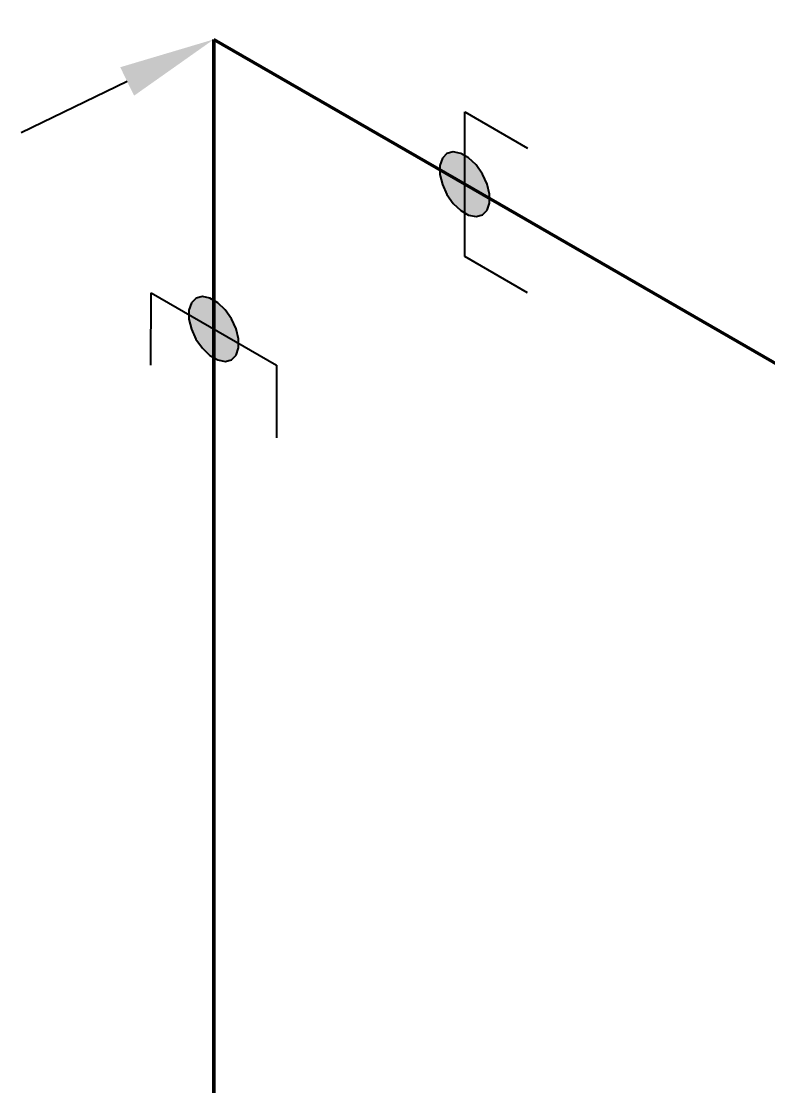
# Model space of a CAD drawing. Header units: millimetres. Extents: x 0 to 594, y 0 to 420.
# Drawn here: x 246.05 to 261.82, y 357.88 to 380.38 of the extents above; entities that cross this region are included whole.
import ezdxf
from ezdxf import colors
from ezdxf.entities.mleader import LeaderData, LeaderLine
from ezdxf.math import Vec2, Vec3

# ---------------------------------------------------------------- set-up
doc = ezdxf.new("R2010")
doc.units = ezdxf.units.MM
doc.header["$LTSCALE"] = 0.25
for name, color, linetype in [('용접', 1, 'Continuous'), ('주석', 7, 'Continuous'), ('치수', 1, 'Continuous')]:
    doc.layers.add(name, color=color, linetype=linetype)
doc.layers.add('파이프 작은 보어', color=30, linetype='Continuous', lineweight=50)
doc.styles.add('AdskIsoMetric', font='arial.ttf', dxfattribs={"width": 0.8, "height": 2.5})
doc.styles.add('AdskIsoMetric-30', font='arial.ttf', dxfattribs={"width": 0.8, "height": 2.5})
doc.styles.add('AdskIsoMetric30', font='arial.ttf', dxfattribs={"width": 0.8, "oblique": 30, "height": 2.5})
doc.styles.get("Standard").update_dxf_attribs({"font": 'arial.ttf'})
doc.dimstyles.new('AdskIsoMetric', dxfattribs={"dimtxt": 2.5, "dimasz": 2.5, "dimexe": 1, "dimexo": 2, "dimgap": 0.8, "dimtad": 1, "dimdec": 0, "dimrnd": 1, "dimzin": 0, "dimdsep": 46, "dimtxsty": 'AdskIsoMetric', "dimcen": 0, "dimclrt": 7, "dimadec": 0, "dimazin": 0, "dimtfac": 1, "dimtdec": 0, "dimtmove": 1, "dimatfit": 3, "dimfxl": 0, "dimfrac": 2, "dimtolj": 1, "dimtzin": 0, "dimarcsym": 0})

# ---------------------------------------------------------------- blocks, each defined once
blk = doc.blocks.new('*D24')
at = {"layer": 'Defpoints', "color": 0}
for p in [(250.114, 380), (333.972, 346.585), (333.972, 331.585)]:
    blk.add_point(p, dxfattribs=at)
at = {"layer": '치수', "color": 0, "lineweight": -2}
for p, q in [((250.114, 382.31), (250.114, 396.155)), ((252.279, 393.75), (331.806, 347.835)), ((333.972, 333.894), (333.972, 347.74))]:
    blk.add_line(p, q, dxfattribs=at)
at = {"layer": '치수', "color": 0}
for points in [[(252.487, 394.111), (252.07, 393.389), (250.114, 395)], [(332.015, 348.196), (331.598, 347.474), (333.972, 346.585)]]:
    blk.add_solid(points, dxfattribs=at)
at = {"layer": '치수', "color": 7, "insert": (292.043, 373.409), "char_height": 2.5, "attachment_point": 5, "rotation": 330, "style": 'AdskIsoMetric-30'}
blk.add_mtext('\\A1;2134', dxfattribs=at)
blk = doc.blocks.new('*D25')
at = {"layer": 'Defpoints', "color": 0}
for p in [(237.123, 387.5), (250.114, 380), (250.114, 222.375)]:
    blk.add_point(p, dxfattribs=at)
at = {"layer": '치수', "color": 0, "lineweight": -2}
for p, q in [((248.114, 381.155), (236.123, 388.077)), ((237.123, 232.375), (237.123, 385)), ((248.114, 223.53), (236.123, 230.453))]:
    blk.add_line(p, q, dxfattribs=at)
at = {"layer": '치수', "color": 0}
for points in [[(236.707, 385), (237.54, 385), (237.123, 387.5)], [(236.707, 232.375), (237.54, 232.375), (237.123, 229.875)]]:
    blk.add_solid(points, dxfattribs=at)
at = {"layer": '치수', "color": 7, "insert": (234.857, 309.996), "char_height": 2.5, "attachment_point": 5, "rotation": 90, "style": 'AdskIsoMetric30'}
blk.add_mtext('\\A1;4479', dxfattribs=at)
blk = doc.blocks.new('엘보우-1-Iso2DSkew0')
at = {"color": 0, "linetype": 'ByBlock', "lineweight": -2, "extrusion": (0.707107, 0.408248, -0.57735)}
for p, q in [((0, 0), (5.303, -3.062)), ((0, 0), (0, 0)), ((0, -6.124), (0, 0))]:
    blk.add_line(p, q, dxfattribs=at)
blk = doc.blocks.new('SocketWeld-2-IsoRight')
blk.add_hatch(color=256).paths.add_polyline_path([(0.0055, -0.0435), (0.0057, -0.0436), (0.006, -0.0436), (0.0062, -0.0436), (0.0064, -0.0437), (0.0066, -0.0437), (0.0068, -0.0438), (0.007, -0.0438), (0.0072, -0.0439), (0.0075, -0.0439), (0.0077, -0.0439), (0.0079, -0.044), (0.0081, -0.044), (0.0083, -0.0441), (0.0085, -0.0441), (0.0088, -0.0442), (0.009, -0.0442), (0.0092, -0.0443), (0.0094, -0.0443), (0.0096, -0.0443), (0.0098, -0.0444), (0.01, -0.0444), (0.0103, -0.0445), (0.0105, -0.0445), (0.0107, -0.0446), (0.0109, -0.0446), (0.0111, -0.0446), (0.0113, -0.0447), (0.0115, -0.0447), (0.0118, -0.0448), (0.012, -0.0448), (0.0122, -0.0449), (0.0124, -0.0449), (0.0126, -0.0449), (0.0128, -0.045), (0.013, -0.045), (0.0133, -0.0451), (0.0135, -0.0451), (0.0137, -0.0452), (0.0139, -0.0452), (0.0141, -0.0453), (0.0143, -0.0453), (0.0145, -0.0453), (0.0148, -0.0454), (0.015, -0.0454), (0.0152, -0.0455), (0.0154, -0.0455), (0.0156, -0.0456), (0.0158, -0.0456), (0.0161, -0.0456), (0.0161, -0.0456), (0.0162, -0.0456), (0.0164, -0.0455), (0.0166, -0.0455), (0.0168, -0.0455), (0.017, -0.0454), (0.0171, -0.0454), (0.0173, -0.0453), (0.0175, -0.0453), (0.0177, -0.0452), (0.0179, -0.0452), (0.0181, -0.0451), (0.0182, -0.0451), (0.0184, -0.045), (0.0186, -0.045), (0.0188, -0.0449), (0.019, -0.0449), (0.0192, -0.0448), (0.0193, -0.0448), (0.0195, -0.0447), (0.0197, -0.0447), (0.0199, -0.0446), (0.0201, -0.0446), (0.0203, -0.0445), (0.0204, -0.0445), (0.0206, -0.0444), (0.0208, -0.0444), (0.021, -0.0444), (0.0212, -0.0443), (0.0213, -0.0443), (0.0215, -0.0442), (0.0217, -0.0442), (0.0219, -0.0441), (0.0221, -0.0441), (0.0223, -0.044), (0.0224, -0.044), (0.0226, -0.0439), (0.0228, -0.0439), (0.023, -0.0438), (0.0232, -0.0438), (0.0234, -0.0437), (0.0235, -0.0437), (0.0237, -0.0436), (0.0239, -0.0436), (0.0241, -0.0435), (0.0243, -0.0435), (0.0245, -0.0434), (0.0246, -0.0434), (0.0248, -0.0433), (0.025, -0.0433), (0.025, -0.0433), (0.0251, -0.0432), (0.0253, -0.043), (0.0254, -0.0429), (0.0255, -0.0428), (0.0257, -0.0426), (0.0258, -0.0425), (0.0259, -0.0424), (0.0261, -0.0422), (0.0262, -0.0421), (0.0263, -0.042), (0.0265, -0.0418), (0.0266, -0.0417), (0.0267, -0.0416), (0.0269, -0.0414), (0.027, -0.0413), (0.0271, -0.0412), (0.0273, -0.041), (0.0274, -0.0409), (0.0275, -0.0408), (0.0277, -0.0406), (0.0278, -0.0405), (0.0279, -0.0403), (0.0281, -0.0402), (0.0282, -0.0401), (0.0283, -0.0399), (0.0284, -0.0398), (0.0286, -0.0397), (0.0287, -0.0395), (0.0288, -0.0394), (0.029, -0.0393), (0.0291, -0.0391), (0.0292, -0.039), (0.0294, -0.0389), (0.0295, -0.0387), (0.0296, -0.0386), (0.0298, -0.0385), (0.0299, -0.0383), (0.03, -0.0382), (0.0302, -0.0381), (0.0303, -0.0379), (0.0304, -0.0378), (0.0306, -0.0377), (0.0307, -0.0375), (0.0308, -0.0374), (0.031, -0.0373), (0.0311, -0.0371), (0.0312, -0.037), (0.0314, -0.0369), (0.0315, -0.0367), (0.0315, -0.0367), (0.0316, -0.0365), (0.0316, -0.0363), (0.0317, -0.0361), (0.0318, -0.0359), (0.0319, -0.0357), (0.0319, -0.0355), (0.032, -0.0353), (0.0321, -0.0351), (0.0321, -0.0349), (0.0322, -0.0346), (0.0323, -0.0344), (0.0323, -0.0342), (0.0324, -0.034), (0.0325, -0.0338), (0.0325, -0.0336), (0.0326, -0.0334), (0.0327, -0.0332), (0.0328, -0.033), (0.0328, -0.0328), (0.0329, -0.0326), (0.033, -0.0324), (0.033, -0.0322), (0.0331, -0.0319), (0.0332, -0.0317), (0.0332, -0.0315), (0.0333, -0.0313), (0.0334, -0.0311), (0.0335, -0.0309), (0.0335, -0.0307), (0.0336, -0.0305), (0.0337, -0.0303), (0.0337, -0.0301), (0.0338, -0.0299), (0.0339, -0.0297), (0.0339, -0.0295), (0.034, -0.0292), (0.0341, -0.029), (0.0342, -0.0288), (0.0342, -0.0286), (0.0343, -0.0284), (0.0344, -0.0282), (0.0344, -0.028), (0.0345, -0.0278), (0.0346, -0.0276), (0.0346, -0.0274), (0.0347, -0.0272), (0.0348, -0.027), (0.0349, -0.0268), (0.0349, -0.0265), (0.0349, -0.0265), (0.0349, -0.0263), (0.0349, -0.026), (0.0349, -0.0258), (0.0349, -0.0255), (0.0349, -0.0252), (0.0349, -0.025), (0.0349, -0.0247), (0.0349, -0.0245), (0.0349, -0.0242), (0.0349, -0.0239), (0.0349, -0.0237), (0.0349, -0.0234), (0.0349, -0.0232), (0.0349, -0.0229), (0.0349, -0.0226), (0.0349, -0.0224), (0.0349, -0.0221), (0.0349, -0.0219), (0.0349, -0.0216), (0.0349, -0.0213), (0.0349, -0.0211), (0.0349, -0.0208), (0.0349, -0.0206), (0.0349, -0.0203), (0.0349, -0.02), (0.0349, -0.0198), (0.0349, -0.0195), (0.0349, -0.0192), (0.0349, -0.019), (0.0349, -0.0187), (0.0349, -0.0185), (0.0349, -0.0182), (0.0349, -0.0179), (0.0349, -0.0177), (0.0349, -0.0174), (0.0349, -0.0172), (0.0349, -0.0169), (0.0349, -0.0166), (0.0349, -0.0164), (0.0349, -0.0161), (0.0349, -0.0159), (0.0349, -0.0156), (0.0349, -0.0153), (0.0349, -0.0151), (0.0349, -0.0148), (0.0349, -0.0146), (0.0349, -0.0143), (0.0349, -0.014), (0.0349, -0.0138), (0.0349, -0.0138), (0.0349, -0.0135), (0.0348, -0.0132), (0.0347, -0.0129), (0.0346, -0.0126), (0.0346, -0.0123), (0.0345, -0.012), (0.0344, -0.0118), (0.0344, -0.0115), (0.0343, -0.0112), (0.0342, -0.0109), (0.0342, -0.0106), (0.0341, -0.0103), (0.034, -0.01), (0.0339, -0.0097), (0.0339, -0.0095), (0.0338, -0.0092), (0.0337, -0.0089), (0.0337, -0.0086), (0.0336, -0.0083), (0.0335, -0.008), (0.0335, -0.0077), (0.0334, -0.0074), (0.0333, -0.0071), (0.0332, -0.0069), (0.0332, -0.0066), (0.0331, -0.0063), (0.033, -0.006), (0.033, -0.0057), (0.0329, -0.0054), (0.0328, -0.0051), (0.0328, -0.0048), (0.0327, -0.0046), (0.0326, -0.0043), (0.0325, -0.004), (0.0325, -0.0037), (0.0324, -0.0034), (0.0323, -0.0031), (0.0323, -0.0028), (0.0322, -0.0025), (0.0321, -0.0022), (0.0321, -0.002), (0.032, -0.0017), (0.0319, -0.0014), (0.0319, -0.0011), (0.0318, -0.0008), (0.0317, -0.0005), (0.0316, -0.0002), (0.0316, 0.0001), (0.0315, 0.0003), (0.0315, 0.0003), (0.0314, 0.0006), (0.0312, 0.0009), (0.0311, 0.0012), (0.031, 0.0015), (0.0308, 0.0018), (0.0307, 0.0021), (0.0306, 0.0024), (0.0304, 0.0026), (0.0303, 0.0029), (0.0302, 0.0032), (0.03, 0.0035), (0.0299, 0.0038), (0.0298, 0.0041), (0.0296, 0.0044), (0.0295, 0.0047), (0.0294, 0.0049), (0.0292, 0.0052), (0.0291, 0.0055), (0.029, 0.0058), (0.0288, 0.0061), (0.0287, 0.0064), (0.0286, 0.0067), (0.0284, 0.007), (0.0283, 0.0072), (0.0282, 0.0075), (0.0281, 0.0078), (0.0279, 0.0081), (0.0278, 0.0084), (0.0277, 0.0087), (0.0275, 0.009), (0.0274, 0.0093), (0.0273, 0.0095), (0.0271, 0.0098), (0.027, 0.0101), (0.0269, 0.0104), (0.0267, 0.0107), (0.0266, 0.011), (0.0265, 0.0113), (0.0263, 0.0116), (0.0262, 0.0118), (0.0261, 0.0121), (0.0259, 0.0124), (0.0258, 0.0127), (0.0257, 0.013), (0.0255, 0.0133), (0.0254, 0.0136), (0.0253, 0.0139), (0.0251, 0.0141), (0.025, 0.0144), (0.025, 0.0144), (0.0248, 0.0147), (0.0246, 0.015), (0.0245, 0.0152), (0.0243, 0.0155), (0.0241, 0.0157), (0.0239, 0.016), (0.0237, 0.0162), (0.0235, 0.0165), (0.0234, 0.0168), (0.0232, 0.017), (0.023, 0.0173), (0.0228, 0.0175), (0.0226, 0.0178), (0.0224, 0.0181), (0.0223, 0.0183), (0.0221, 0.0186), (0.0219, 0.0188), (0.0217, 0.0191), (0.0215, 0.0193), (0.0213, 0.0196), (0.0212, 0.0199), (0.021, 0.0201), (0.0208, 0.0204), (0.0206, 0.0206), (0.0204, 0.0209), (0.0203, 0.0212), (0.0201, 0.0214), (0.0199, 0.0217), (0.0197, 0.0219), (0.0195, 0.0222), (0.0193, 0.0225), (0.0192, 0.0227), (0.019, 0.023), (0.0188, 0.0232), (0.0186, 0.0235), (0.0184, 0.0237), (0.0182, 0.024), (0.0181, 0.0243), (0.0179, 0.0245), (0.0177, 0.0248), (0.0175, 0.025), (0.0173, 0.0253), (0.0171, 0.0256), (0.017, 0.0258), (0.0168, 0.0261), (0.0166, 0.0263), (0.0164, 0.0266), (0.0162, 0.0268), (0.0161, 0.0271), (0.0161, 0.0271), (0.0158, 0.0273), (0.0156, 0.0275), (0.0154, 0.0277), (0.0152, 0.0279), (0.015, 0.0281), (0.0148, 0.0283), (0.0145, 0.0285), (0.0143, 0.0287), (0.0141, 0.0289), (0.0139, 0.0292), (0.0137, 0.0294), (0.0135, 0.0296), (0.0133, 0.0298), (0.013, 0.03), (0.0128, 0.0302), (0.0126, 0.0304), (0.0124, 0.0306), (0.0122, 0.0308), (0.012, 0.031), (0.0118, 0.0312), (0.0115, 0.0314), (0.0113, 0.0316), (0.0111, 0.0318), (0.0109, 0.032), (0.0107, 0.0322), (0.0105, 0.0324), (0.0103, 0.0326), (0.01, 0.0328), (0.0098, 0.033), (0.0096, 0.0332), (0.0094, 0.0334), (0.0092, 0.0337), (0.009, 0.0339), (0.0088, 0.0341), (0.0085, 0.0343), (0.0083, 0.0345), (0.0081, 0.0347), (0.0079, 0.0349), (0.0077, 0.0351), (0.0075, 0.0353), (0.0072, 0.0355), (0.007, 0.0357), (0.0068, 0.0359), (0.0066, 0.0361), (0.0064, 0.0363), (0.0062, 0.0365), (0.006, 0.0367), (0.0057, 0.0369), (0.0055, 0.0371), (0.0055, 0.0371), (0.0053, 0.0373), (0.0051, 0.0374), (0.0049, 0.0375), (0.0046, 0.0377), (0.0044, 0.0378), (0.0042, 0.0379), (0.004, 0.038), (0.0037, 0.0382), (0.0035, 0.0383), (0.0033, 0.0384), (0.003, 0.0386), (0.0028, 0.0387), (0.0026, 0.0388), (0.0024, 0.039), (0.0021, 0.0391), (0.0019, 0.0392), (0.0017, 0.0393), (0.0015, 0.0395), (0.0012, 0.0396), (0.001, 0.0397), (0.0008, 0.0399), (0.0006, 0.04), (0.0003, 0.0401), (0.0001, 0.0403), (-0.0001, 0.0404), (-0.0003, 0.0405), (-0.0006, 0.0406), (-0.0008, 0.0408), (-0.001, 0.0409), (-0.0012, 0.041), (-0.0015, 0.0412), (-0.0017, 0.0413), (-0.0019, 0.0414), (-0.0021, 0.0416), (-0.0024, 0.0417), (-0.0026, 0.0418), (-0.0028, 0.042), (-0.003, 0.0421), (-0.0033, 0.0422), (-0.0035, 0.0423), (-0.0037, 0.0425), (-0.004, 0.0426), (-0.0042, 0.0427), (-0.0044, 0.0429), (-0.0046, 0.043), (-0.0049, 0.0431), (-0.0051, 0.0433), (-0.0053, 0.0434), (-0.0055, 0.0435), (-0.0055, 0.0435), (-0.0057, 0.0436), (-0.006, 0.0436), (-0.0062, 0.0436), (-0.0064, 0.0437), (-0.0066, 0.0437), (-0.0068, 0.0438), (-0.007, 0.0438), (-0.0072, 0.0439), (-0.0075, 0.0439), (-0.0077, 0.0439), (-0.0079, 0.044), (-0.0081, 0.044), (-0.0083, 0.0441), (-0.0085, 0.0441), (-0.0088, 0.0442), (-0.009, 0.0442), (-0.0092, 0.0443), (-0.0094, 0.0443), (-0.0096, 0.0443), (-0.0098, 0.0444), (-0.01, 0.0444), (-0.0103, 0.0445), (-0.0105, 0.0445), (-0.0107, 0.0446), (-0.0109, 0.0446), (-0.0111, 0.0446), (-0.0113, 0.0447), (-0.0115, 0.0447), (-0.0118, 0.0448), (-0.012, 0.0448), (-0.0122, 0.0449), (-0.0124, 0.0449), (-0.0126, 0.0449), (-0.0128, 0.045), (-0.013, 0.045), (-0.0133, 0.0451), (-0.0135, 0.0451), (-0.0137, 0.0452), (-0.0139, 0.0452), (-0.0141, 0.0453), (-0.0143, 0.0453), (-0.0145, 0.0453), (-0.0148, 0.0454), (-0.015, 0.0454), (-0.0152, 0.0455), (-0.0154, 0.0455), (-0.0156, 0.0456), (-0.0158, 0.0456), (-0.0161, 0.0456), (-0.0161, 0.0456), (-0.0162, 0.0456), (-0.0164, 0.0455), (-0.0166, 0.0455), (-0.0168, 0.0455), (-0.017, 0.0454), (-0.0171, 0.0454), (-0.0173, 0.0453), (-0.0175, 0.0453), (-0.0177, 0.0452), (-0.0179, 0.0452), (-0.0181, 0.0451), (-0.0182, 0.0451), (-0.0184, 0.045), (-0.0186, 0.045), (-0.0188, 0.0449), (-0.019, 0.0449), (-0.0192, 0.0448), (-0.0193, 0.0448), (-0.0195, 0.0447), (-0.0197, 0.0447), (-0.0199, 0.0446), (-0.0201, 0.0446), (-0.0203, 0.0445), (-0.0204, 0.0445), (-0.0206, 0.0444), (-0.0208, 0.0444), (-0.021, 0.0444), (-0.0212, 0.0443), (-0.0213, 0.0443), (-0.0215, 0.0442), (-0.0217, 0.0442), (-0.0219, 0.0441), (-0.0221, 0.0441), (-0.0223, 0.044), (-0.0224, 0.044), (-0.0226, 0.0439), (-0.0228, 0.0439), (-0.023, 0.0438), (-0.0232, 0.0438), (-0.0234, 0.0437), (-0.0235, 0.0437), (-0.0237, 0.0436), (-0.0239, 0.0436), (-0.0241, 0.0435), (-0.0243, 0.0435), (-0.0245, 0.0434), (-0.0246, 0.0434), (-0.0248, 0.0433), (-0.025, 0.0433), (-0.025, 0.0433), (-0.0251, 0.0432), (-0.0253, 0.043), (-0.0254, 0.0429), (-0.0255, 0.0428), (-0.0257, 0.0426), (-0.0258, 0.0425), (-0.0259, 0.0424), (-0.0261, 0.0422), (-0.0262, 0.0421), (-0.0263, 0.042), (-0.0265, 0.0418), (-0.0266, 0.0417), (-0.0267, 0.0416), (-0.0269, 0.0414), (-0.027, 0.0413), (-0.0271, 0.0412), (-0.0273, 0.041), (-0.0274, 0.0409), (-0.0275, 0.0408), (-0.0277, 0.0406), (-0.0278, 0.0405), (-0.0279, 0.0403), (-0.0281, 0.0402), (-0.0282, 0.0401), (-0.0283, 0.0399), (-0.0284, 0.0398), (-0.0286, 0.0397), (-0.0287, 0.0395), (-0.0288, 0.0394), (-0.029, 0.0393), (-0.0291, 0.0391), (-0.0292, 0.039), (-0.0294, 0.0389), (-0.0295, 0.0387), (-0.0296, 0.0386), (-0.0298, 0.0385), (-0.0299, 0.0383), (-0.03, 0.0382), (-0.0302, 0.0381), (-0.0303, 0.0379), (-0.0304, 0.0378), (-0.0306, 0.0377), (-0.0307, 0.0375), (-0.0308, 0.0374), (-0.031, 0.0373), (-0.0311, 0.0371), (-0.0312, 0.037), (-0.0314, 0.0369), (-0.0315, 0.0367), (-0.0315, 0.0367), (-0.0316, 0.0365), (-0.0316, 0.0363), (-0.0317, 0.0361), (-0.0318, 0.0359), (-0.0319, 0.0357), (-0.0319, 0.0355), (-0.032, 0.0353), (-0.0321, 0.0351), (-0.0321, 0.0349), (-0.0322, 0.0346), (-0.0323, 0.0344), (-0.0323, 0.0342), (-0.0324, 0.034), (-0.0325, 0.0338), (-0.0325, 0.0336), (-0.0326, 0.0334), (-0.0327, 0.0332), (-0.0328, 0.033), (-0.0328, 0.0328), (-0.0329, 0.0326), (-0.033, 0.0324), (-0.033, 0.0322), (-0.0331, 0.0319), (-0.0332, 0.0317), (-0.0332, 0.0315), (-0.0333, 0.0313), (-0.0334, 0.0311), (-0.0335, 0.0309), (-0.0335, 0.0307), (-0.0336, 0.0305), (-0.0337, 0.0303), (-0.0337, 0.0301), (-0.0338, 0.0299), (-0.0339, 0.0297), (-0.0339, 0.0295), (-0.034, 0.0292), (-0.0341, 0.029), (-0.0342, 0.0288), (-0.0342, 0.0286), (-0.0343, 0.0284), (-0.0344, 0.0282), (-0.0344, 0.028), (-0.0345, 0.0278), (-0.0346, 0.0276), (-0.0346, 0.0274), (-0.0347, 0.0272), (-0.0348, 0.027), (-0.0349, 0.0268), (-0.0349, 0.0265), (-0.0349, 0.0265), (-0.0349, 0.0263), (-0.0349, 0.026), (-0.0349, 0.0258), (-0.0349, 0.0255), (-0.0349, 0.0252), (-0.0349, 0.025), (-0.0349, 0.0247), (-0.0349, 0.0245), (-0.0349, 0.0242), (-0.0349, 0.0239), (-0.0349, 0.0237), (-0.0349, 0.0234), (-0.0349, 0.0232), (-0.0349, 0.0229), (-0.0349, 0.0226), (-0.0349, 0.0224), (-0.0349, 0.0221), (-0.0349, 0.0219), (-0.0349, 0.0216), (-0.0349, 0.0213), (-0.0349, 0.0211), (-0.0349, 0.0208), (-0.0349, 0.0206), (-0.0349, 0.0203), (-0.0349, 0.02), (-0.0349, 0.0198), (-0.0349, 0.0195), (-0.0349, 0.0192), (-0.0349, 0.019), (-0.0349, 0.0187), (-0.0349, 0.0185), (-0.0349, 0.0182), (-0.0349, 0.0179), (-0.0349, 0.0177), (-0.0349, 0.0174), (-0.0349, 0.0172), (-0.0349, 0.0169), (-0.0349, 0.0166), (-0.0349, 0.0164), (-0.0349, 0.0161), (-0.0349, 0.0159), (-0.0349, 0.0156), (-0.0349, 0.0153), (-0.0349, 0.0151), (-0.0349, 0.0148), (-0.0349, 0.0146), (-0.0349, 0.0143), (-0.0349, 0.014), (-0.0349, 0.0138), (-0.0349, 0.0138), (-0.0349, 0.0135), (-0.0348, 0.0132), (-0.0347, 0.0129), (-0.0346, 0.0126), (-0.0346, 0.0123), (-0.0345, 0.012), (-0.0344, 0.0118), (-0.0344, 0.0115), (-0.0343, 0.0112), (-0.0342, 0.0109), (-0.0342, 0.0106), (-0.0341, 0.0103), (-0.034, 0.01), (-0.0339, 0.0097), (-0.0339, 0.0095), (-0.0338, 0.0092), (-0.0337, 0.0089), (-0.0337, 0.0086), (-0.0336, 0.0083), (-0.0335, 0.008), (-0.0335, 0.0077), (-0.0334, 0.0074), (-0.0333, 0.0071), (-0.0332, 0.0069), (-0.0332, 0.0066), (-0.0331, 0.0063), (-0.033, 0.006), (-0.033, 0.0057), (-0.0329, 0.0054), (-0.0328, 0.0051), (-0.0328, 0.0048), (-0.0327, 0.0046), (-0.0326, 0.0043), (-0.0325, 0.004), (-0.0325, 0.0037), (-0.0324, 0.0034), (-0.0323, 0.0031), (-0.0323, 0.0028), (-0.0322, 0.0025), (-0.0321, 0.0022), (-0.0321, 0.002), (-0.032, 0.0017), (-0.0319, 0.0014), (-0.0319, 0.0011), (-0.0318, 0.0008), (-0.0317, 0.0005), (-0.0316, 0.0002), (-0.0316, -0.0001), (-0.0315, -0.0003), (-0.0315, -0.0003), (-0.0314, -0.0006), (-0.0312, -0.0009), (-0.0311, -0.0012), (-0.031, -0.0015), (-0.0308, -0.0018), (-0.0307, -0.0021), (-0.0306, -0.0024), (-0.0304, -0.0026), (-0.0303, -0.0029), (-0.0302, -0.0032), (-0.03, -0.0035), (-0.0299, -0.0038), (-0.0298, -0.0041), (-0.0296, -0.0044), (-0.0295, -0.0047), (-0.0294, -0.0049), (-0.0292, -0.0052), (-0.0291, -0.0055), (-0.029, -0.0058), (-0.0288, -0.0061), (-0.0287, -0.0064), (-0.0286, -0.0067), (-0.0284, -0.007), (-0.0283, -0.0072), (-0.0282, -0.0075), (-0.0281, -0.0078), (-0.0279, -0.0081), (-0.0278, -0.0084), (-0.0277, -0.0087), (-0.0275, -0.009), (-0.0274, -0.0093), (-0.0273, -0.0095), (-0.0271, -0.0098), (-0.027, -0.0101), (-0.0269, -0.0104), (-0.0267, -0.0107), (-0.0266, -0.011), (-0.0265, -0.0113), (-0.0263, -0.0116), (-0.0262, -0.0118), (-0.0261, -0.0121), (-0.0259, -0.0124), (-0.0258, -0.0127), (-0.0257, -0.013), (-0.0255, -0.0133), (-0.0254, -0.0136), (-0.0253, -0.0139), (-0.0251, -0.0141), (-0.025, -0.0144), (-0.025, -0.0144), (-0.0248, -0.0147), (-0.0246, -0.015), (-0.0245, -0.0152), (-0.0243, -0.0155), (-0.0241, -0.0157), (-0.0239, -0.016), (-0.0237, -0.0162), (-0.0235, -0.0165), (-0.0234, -0.0168), (-0.0232, -0.017), (-0.023, -0.0173), (-0.0228, -0.0175), (-0.0226, -0.0178), (-0.0224, -0.0181), (-0.0223, -0.0183), (-0.0221, -0.0186), (-0.0219, -0.0188), (-0.0217, -0.0191), (-0.0215, -0.0193), (-0.0213, -0.0196), (-0.0212, -0.0199), (-0.021, -0.0201), (-0.0208, -0.0204), (-0.0206, -0.0206), (-0.0204, -0.0209), (-0.0203, -0.0212), (-0.0201, -0.0214), (-0.0199, -0.0217), (-0.0197, -0.0219), (-0.0195, -0.0222), (-0.0193, -0.0225), (-0.0192, -0.0227), (-0.019, -0.023), (-0.0188, -0.0232), (-0.0186, -0.0235), (-0.0184, -0.0237), (-0.0182, -0.024), (-0.0181, -0.0243), (-0.0179, -0.0245), (-0.0177, -0.0248), (-0.0175, -0.025), (-0.0173, -0.0253), (-0.0171, -0.0256), (-0.017, -0.0258), (-0.0168, -0.0261), (-0.0166, -0.0263), (-0.0164, -0.0266), (-0.0162, -0.0268), (-0.0161, -0.0271), (-0.0161, -0.0271), (-0.0158, -0.0273), (-0.0156, -0.0275), (-0.0154, -0.0277), (-0.0152, -0.0279), (-0.015, -0.0281), (-0.0148, -0.0283), (-0.0145, -0.0285), (-0.0143, -0.0287), (-0.0141, -0.0289), (-0.0139, -0.0292), (-0.0137, -0.0294), (-0.0135, -0.0296), (-0.0133, -0.0298), (-0.013, -0.03), (-0.0128, -0.0302), (-0.0126, -0.0304), (-0.0124, -0.0306), (-0.0122, -0.0308), (-0.012, -0.031), (-0.0118, -0.0312), (-0.0115, -0.0314), (-0.0113, -0.0316), (-0.0111, -0.0318), (-0.0109, -0.032), (-0.0107, -0.0322), (-0.0105, -0.0324), (-0.0103, -0.0326), (-0.01, -0.0328), (-0.0098, -0.033), (-0.0096, -0.0332), (-0.0094, -0.0334), (-0.0092, -0.0337), (-0.009, -0.0339), (-0.0088, -0.0341), (-0.0085, -0.0343), (-0.0083, -0.0345), (-0.0081, -0.0347), (-0.0079, -0.0349), (-0.0077, -0.0351), (-0.0075, -0.0353), (-0.0072, -0.0355), (-0.007, -0.0357), (-0.0068, -0.0359), (-0.0066, -0.0361), (-0.0064, -0.0363), (-0.0062, -0.0365), (-0.006, -0.0367), (-0.0057, -0.0369), (-0.0055, -0.0371), (-0.0055, -0.0371), (-0.0053, -0.0373), (-0.0051, -0.0374), (-0.0049, -0.0375), (-0.0046, -0.0377), (-0.0044, -0.0378), (-0.0042, -0.0379), (-0.004, -0.038), (-0.0037, -0.0382), (-0.0035, -0.0383), (-0.0033, -0.0384), (-0.003, -0.0386), (-0.0028, -0.0387), (-0.0026, -0.0388), (-0.0024, -0.039), (-0.0021, -0.0391), (-0.0019, -0.0392), (-0.0017, -0.0393), (-0.0015, -0.0395), (-0.0012, -0.0396), (-0.001, -0.0397), (-0.0008, -0.0399), (-0.0006, -0.04), (-0.0003, -0.0401), (-0.0001, -0.0403), (0.0001, -0.0404), (0.0003, -0.0405), (0.0006, -0.0406), (0.0008, -0.0408), (0.001, -0.0409), (0.0012, -0.041), (0.0015, -0.0412), (0.0017, -0.0413), (0.0019, -0.0414), (0.0021, -0.0416), (0.0024, -0.0417), (0.0026, -0.0418), (0.0028, -0.042), (0.003, -0.0421), (0.0033, -0.0422), (0.0035, -0.0423), (0.0037, -0.0425), (0.004, -0.0426), (0.0042, -0.0427), (0.0044, -0.0429), (0.0046, -0.043), (0.0049, -0.0431), (0.0051, -0.0433), (0.0053, -0.0434)], flags=0)
at = {"color": 0, "linetype": 'ByBlock', "lineweight": -2, "extrusion": (-0.707107, -0.408248, 0.57735)}
for p, q in [((-0.0884, 0.1531), (0, 0.1021)), ((0, 0.1021), (0, -0.1021)), ((-0.0161, 0.0456), (-0.025, 0.0433)), ((-0.0055, 0.0435), (-0.0161, 0.0456)), ((-0.0315, 0.0367), (-0.0349, 0.0265)), ((-0.025, 0.0433), (-0.0315, 0.0367)), ((0.0055, 0.0371), (-0.0055, 0.0435)), ((0.0161, 0.0271), (0.0055, 0.0371)), ((-0.0349, 0.0265), (-0.0349, 0.0138)), ((0.025, 0.0144), (0.0161, 0.0271)), ((-0.0349, 0.0138), (-0.0315, -0.0003)), ((0.0315, 0.0003), (0.025, 0.0144)), ((0.0349, -0.0138), (0.0315, 0.0003)), ((-0.0315, -0.0003), (-0.025, -0.0144)), ((-0.025, -0.0144), (-0.0161, -0.0271)), ((0.0349, -0.0265), (0.0349, -0.0138)), ((-0.0161, -0.0271), (-0.0055, -0.0371)), ((0.0315, -0.0367), (0.0349, -0.0265)), ((-0.0055, -0.0371), (0.0055, -0.0435)), ((0.0055, -0.0435), (0.0161, -0.0456)), ((0.0161, -0.0456), (0.025, -0.0433)), ((0.025, -0.0433), (0.0315, -0.0367)), ((0, -0.1021), (-0.0884, -0.051))]:
    blk.add_line(p, q, dxfattribs=at)
blk = doc.blocks.new('SocketWeld-1-IsoLeft')
blk.add_hatch(color=256).paths.add_polyline_path([(-0.0294, -0.0234), (-0.0291, -0.0234), (-0.0288, -0.0235), (-0.0285, -0.0236), (-0.0283, -0.0237), (-0.028, -0.0238), (-0.0277, -0.0239), (-0.0274, -0.0239), (-0.0271, -0.024), (-0.0268, -0.0241), (-0.0265, -0.0242), (-0.0263, -0.0243), (-0.026, -0.0244), (-0.0257, -0.0244), (-0.0254, -0.0245), (-0.0251, -0.0246), (-0.0248, -0.0247), (-0.0246, -0.0248), (-0.0243, -0.0249), (-0.024, -0.0249), (-0.0237, -0.025), (-0.0234, -0.0251), (-0.0231, -0.0252), (-0.0228, -0.0253), (-0.0226, -0.0254), (-0.0223, -0.0254), (-0.022, -0.0255), (-0.0217, -0.0256), (-0.0214, -0.0257), (-0.0211, -0.0258), (-0.0209, -0.0259), (-0.0206, -0.0259), (-0.0203, -0.026), (-0.02, -0.0261), (-0.0197, -0.0262), (-0.0194, -0.0263), (-0.0191, -0.0264), (-0.0189, -0.0265), (-0.0186, -0.0265), (-0.0183, -0.0266), (-0.018, -0.0267), (-0.0177, -0.0268), (-0.0174, -0.0269), (-0.0172, -0.027), (-0.0169, -0.027), (-0.0166, -0.0271), (-0.0163, -0.0272), (-0.016, -0.0273), (-0.0157, -0.0274), (-0.0155, -0.0275), (-0.0155, -0.0275), (-0.0151, -0.0275), (-0.0148, -0.0275), (-0.0145, -0.0275), (-0.0142, -0.0276), (-0.0139, -0.0276), (-0.0136, -0.0276), (-0.0132, -0.0277), (-0.0129, -0.0277), (-0.0126, -0.0277), (-0.0123, -0.0277), (-0.012, -0.0278), (-0.0117, -0.0278), (-0.0114, -0.0278), (-0.011, -0.0279), (-0.0107, -0.0279), (-0.0104, -0.0279), (-0.0101, -0.0279), (-0.0098, -0.028), (-0.0095, -0.028), (-0.0091, -0.028), (-0.0088, -0.0281), (-0.0085, -0.0281), (-0.0082, -0.0281), (-0.0079, -0.0281), (-0.0076, -0.0282), (-0.0073, -0.0282), (-0.0069, -0.0282), (-0.0066, -0.0283), (-0.0063, -0.0283), (-0.006, -0.0283), (-0.0057, -0.0283), (-0.0054, -0.0284), (-0.005, -0.0284), (-0.0047, -0.0284), (-0.0044, -0.0285), (-0.0041, -0.0285), (-0.0038, -0.0285), (-0.0035, -0.0286), (-0.0032, -0.0286), (-0.0028, -0.0286), (-0.0025, -0.0286), (-0.0022, -0.0287), (-0.0019, -0.0287), (-0.0016, -0.0287), (-0.0013, -0.0288), (-0.0009, -0.0288), (-0.0006, -0.0288), (-0.0003, -0.0288), (0, -0.0289), (0, -0.0289), (0.0003, -0.0288), (0.0006, -0.0288), (0.0009, -0.0288), (0.0013, -0.0288), (0.0016, -0.0287), (0.0019, -0.0287), (0.0022, -0.0287), (0.0025, -0.0286), (0.0028, -0.0286), (0.0032, -0.0286), (0.0035, -0.0286), (0.0038, -0.0285), (0.0041, -0.0285), (0.0044, -0.0285), (0.0047, -0.0284), (0.005, -0.0284), (0.0054, -0.0284), (0.0057, -0.0283), (0.006, -0.0283), (0.0063, -0.0283), (0.0066, -0.0283), (0.0069, -0.0282), (0.0073, -0.0282), (0.0076, -0.0282), (0.0079, -0.0281), (0.0082, -0.0281), (0.0085, -0.0281), (0.0088, -0.0281), (0.0091, -0.028), (0.0095, -0.028), (0.0098, -0.028), (0.0101, -0.0279), (0.0104, -0.0279), (0.0107, -0.0279), (0.011, -0.0279), (0.0114, -0.0278), (0.0117, -0.0278), (0.012, -0.0278), (0.0123, -0.0277), (0.0126, -0.0277), (0.0129, -0.0277), (0.0132, -0.0277), (0.0136, -0.0276), (0.0139, -0.0276), (0.0142, -0.0276), (0.0145, -0.0275), (0.0148, -0.0275), (0.0151, -0.0275), (0.0155, -0.0275), (0.0155, -0.0275), (0.0157, -0.0274), (0.016, -0.0273), (0.0163, -0.0272), (0.0166, -0.0271), (0.0169, -0.027), (0.0172, -0.027), (0.0174, -0.0269), (0.0177, -0.0268), (0.018, -0.0267), (0.0183, -0.0266), (0.0186, -0.0265), (0.0189, -0.0265), (0.0191, -0.0264), (0.0194, -0.0263), (0.0197, -0.0262), (0.02, -0.0261), (0.0203, -0.026), (0.0206, -0.0259), (0.0209, -0.0259), (0.0211, -0.0258), (0.0214, -0.0257), (0.0217, -0.0256), (0.022, -0.0255), (0.0223, -0.0254), (0.0226, -0.0254), (0.0228, -0.0253), (0.0231, -0.0252), (0.0234, -0.0251), (0.0237, -0.025), (0.024, -0.0249), (0.0243, -0.0249), (0.0246, -0.0248), (0.0248, -0.0247), (0.0251, -0.0246), (0.0254, -0.0245), (0.0257, -0.0244), (0.026, -0.0244), (0.0263, -0.0243), (0.0265, -0.0242), (0.0268, -0.0241), (0.0271, -0.024), (0.0274, -0.0239), (0.0277, -0.0239), (0.028, -0.0238), (0.0283, -0.0237), (0.0285, -0.0236), (0.0288, -0.0235), (0.0291, -0.0234), (0.0294, -0.0234), (0.0294, -0.0234), (0.0296, -0.0232), (0.0298, -0.0231), (0.0301, -0.023), (0.0303, -0.0228), (0.0305, -0.0227), (0.0307, -0.0226), (0.031, -0.0224), (0.0312, -0.0223), (0.0314, -0.0222), (0.0316, -0.0221), (0.0319, -0.0219), (0.0321, -0.0218), (0.0323, -0.0217), (0.0325, -0.0215), (0.0328, -0.0214), (0.033, -0.0213), (0.0332, -0.0211), (0.0335, -0.021), (0.0337, -0.0209), (0.0339, -0.0207), (0.0341, -0.0206), (0.0344, -0.0205), (0.0346, -0.0204), (0.0348, -0.0202), (0.035, -0.0201), (0.0353, -0.02), (0.0355, -0.0198), (0.0357, -0.0197), (0.0359, -0.0196), (0.0362, -0.0194), (0.0364, -0.0193), (0.0366, -0.0192), (0.0368, -0.0191), (0.0371, -0.0189), (0.0373, -0.0188), (0.0375, -0.0187), (0.0377, -0.0185), (0.038, -0.0184), (0.0382, -0.0183), (0.0384, -0.0181), (0.0386, -0.018), (0.0389, -0.0179), (0.0391, -0.0177), (0.0393, -0.0176), (0.0395, -0.0175), (0.0398, -0.0174), (0.04, -0.0172), (0.0402, -0.0171), (0.0405, -0.017), (0.0405, -0.017), (0.0406, -0.0168), (0.0407, -0.0166), (0.0409, -0.0165), (0.041, -0.0163), (0.0412, -0.0161), (0.0413, -0.016), (0.0415, -0.0158), (0.0416, -0.0157), (0.0418, -0.0155), (0.0419, -0.0153), (0.042, -0.0152), (0.0422, -0.015), (0.0423, -0.0148), (0.0425, -0.0147), (0.0426, -0.0145), (0.0428, -0.0143), (0.0429, -0.0142), (0.0431, -0.014), (0.0432, -0.0138), (0.0433, -0.0137), (0.0435, -0.0135), (0.0436, -0.0134), (0.0438, -0.0132), (0.0439, -0.013), (0.0441, -0.0129), (0.0442, -0.0127), (0.0444, -0.0125), (0.0445, -0.0124), (0.0447, -0.0122), (0.0448, -0.012), (0.0449, -0.0119), (0.0451, -0.0117), (0.0452, -0.0115), (0.0454, -0.0114), (0.0455, -0.0112), (0.0457, -0.0111), (0.0458, -0.0109), (0.046, -0.0107), (0.0461, -0.0106), (0.0462, -0.0104), (0.0464, -0.0102), (0.0465, -0.0101), (0.0467, -0.0099), (0.0468, -0.0097), (0.047, -0.0096), (0.0471, -0.0094), (0.0473, -0.0092), (0.0474, -0.0091), (0.0476, -0.0089), (0.0476, -0.0089), (0.0476, -0.0087), (0.0477, -0.0086), (0.0477, -0.0084), (0.0478, -0.0082), (0.0478, -0.008), (0.0479, -0.0078), (0.0479, -0.0076), (0.048, -0.0075), (0.048, -0.0073), (0.0481, -0.0071), (0.0481, -0.0069), (0.0482, -0.0067), (0.0482, -0.0066), (0.0483, -0.0064), (0.0483, -0.0062), (0.0484, -0.006), (0.0484, -0.0058), (0.0485, -0.0056), (0.0485, -0.0055), (0.0486, -0.0053), (0.0486, -0.0051), (0.0487, -0.0049), (0.0487, -0.0047), (0.0488, -0.0046), (0.0488, -0.0044), (0.0489, -0.0042), (0.0489, -0.004), (0.049, -0.0038), (0.049, -0.0036), (0.0491, -0.0035), (0.0491, -0.0033), (0.0492, -0.0031), (0.0492, -0.0029), (0.0493, -0.0027), (0.0493, -0.0025), (0.0494, -0.0024), (0.0494, -0.0022), (0.0495, -0.002), (0.0495, -0.0018), (0.0496, -0.0016), (0.0496, -0.0015), (0.0497, -0.0013), (0.0497, -0.0011), (0.0498, -0.0009), (0.0498, -0.0007), (0.0499, -0.0005), (0.0499, -0.0004), (0.05, -0.0002), (0.05, 0), (0.05, 0), (0.05, 0.0002), (0.0499, 0.0004), (0.0499, 0.0005), (0.0498, 0.0007), (0.0498, 0.0009), (0.0497, 0.0011), (0.0497, 0.0013), (0.0496, 0.0015), (0.0496, 0.0016), (0.0495, 0.0018), (0.0495, 0.002), (0.0494, 0.0022), (0.0494, 0.0024), (0.0493, 0.0025), (0.0493, 0.0027), (0.0492, 0.0029), (0.0492, 0.0031), (0.0491, 0.0033), (0.0491, 0.0035), (0.049, 0.0036), (0.049, 0.0038), (0.0489, 0.004), (0.0489, 0.0042), (0.0488, 0.0044), (0.0488, 0.0046), (0.0487, 0.0047), (0.0487, 0.0049), (0.0486, 0.0051), (0.0486, 0.0053), (0.0485, 0.0055), (0.0485, 0.0056), (0.0484, 0.0058), (0.0484, 0.006), (0.0483, 0.0062), (0.0483, 0.0064), (0.0482, 0.0066), (0.0482, 0.0067), (0.0481, 0.0069), (0.0481, 0.0071), (0.048, 0.0073), (0.048, 0.0075), (0.0479, 0.0076), (0.0479, 0.0078), (0.0478, 0.008), (0.0478, 0.0082), (0.0477, 0.0084), (0.0477, 0.0086), (0.0476, 0.0087), (0.0476, 0.0089), (0.0476, 0.0089), (0.0474, 0.0091), (0.0473, 0.0092), (0.0471, 0.0094), (0.047, 0.0096), (0.0468, 0.0097), (0.0467, 0.0099), (0.0465, 0.0101), (0.0464, 0.0102), (0.0462, 0.0104), (0.0461, 0.0106), (0.046, 0.0107), (0.0458, 0.0109), (0.0457, 0.0111), (0.0455, 0.0112), (0.0454, 0.0114), (0.0452, 0.0115), (0.0451, 0.0117), (0.0449, 0.0119), (0.0448, 0.012), (0.0447, 0.0122), (0.0445, 0.0124), (0.0444, 0.0125), (0.0442, 0.0127), (0.0441, 0.0129), (0.0439, 0.013), (0.0438, 0.0132), (0.0436, 0.0134), (0.0435, 0.0135), (0.0433, 0.0137), (0.0432, 0.0138), (0.0431, 0.014), (0.0429, 0.0142), (0.0428, 0.0143), (0.0426, 0.0145), (0.0425, 0.0147), (0.0423, 0.0148), (0.0422, 0.015), (0.042, 0.0152), (0.0419, 0.0153), (0.0418, 0.0155), (0.0416, 0.0157), (0.0415, 0.0158), (0.0413, 0.016), (0.0412, 0.0161), (0.041, 0.0163), (0.0409, 0.0165), (0.0407, 0.0166), (0.0406, 0.0168), (0.0405, 0.017), (0.0405, 0.017), (0.0402, 0.0171), (0.04, 0.0172), (0.0398, 0.0174), (0.0395, 0.0175), (0.0393, 0.0176), (0.0391, 0.0177), (0.0389, 0.0179), (0.0386, 0.018), (0.0384, 0.0181), (0.0382, 0.0183), (0.038, 0.0184), (0.0377, 0.0185), (0.0375, 0.0187), (0.0373, 0.0188), (0.0371, 0.0189), (0.0368, 0.0191), (0.0366, 0.0192), (0.0364, 0.0193), (0.0362, 0.0194), (0.0359, 0.0196), (0.0357, 0.0197), (0.0355, 0.0198), (0.0353, 0.02), (0.035, 0.0201), (0.0348, 0.0202), (0.0346, 0.0204), (0.0344, 0.0205), (0.0341, 0.0206), (0.0339, 0.0207), (0.0337, 0.0209), (0.0335, 0.021), (0.0332, 0.0211), (0.033, 0.0213), (0.0328, 0.0214), (0.0325, 0.0215), (0.0323, 0.0217), (0.0321, 0.0218), (0.0319, 0.0219), (0.0316, 0.0221), (0.0314, 0.0222), (0.0312, 0.0223), (0.031, 0.0224), (0.0307, 0.0226), (0.0305, 0.0227), (0.0303, 0.0228), (0.0301, 0.023), (0.0298, 0.0231), (0.0296, 0.0232), (0.0294, 0.0234), (0.0294, 0.0234), (0.0291, 0.0234), (0.0288, 0.0235), (0.0285, 0.0236), (0.0283, 0.0237), (0.028, 0.0238), (0.0277, 0.0239), (0.0274, 0.0239), (0.0271, 0.024), (0.0268, 0.0241), (0.0265, 0.0242), (0.0263, 0.0243), (0.026, 0.0244), (0.0257, 0.0244), (0.0254, 0.0245), (0.0251, 0.0246), (0.0248, 0.0247), (0.0246, 0.0248), (0.0243, 0.0249), (0.024, 0.0249), (0.0237, 0.025), (0.0234, 0.0251), (0.0231, 0.0252), (0.0228, 0.0253), (0.0226, 0.0254), (0.0223, 0.0254), (0.022, 0.0255), (0.0217, 0.0256), (0.0214, 0.0257), (0.0211, 0.0258), (0.0209, 0.0259), (0.0206, 0.0259), (0.0203, 0.026), (0.02, 0.0261), (0.0197, 0.0262), (0.0194, 0.0263), (0.0191, 0.0264), (0.0189, 0.0265), (0.0186, 0.0265), (0.0183, 0.0266), (0.018, 0.0267), (0.0177, 0.0268), (0.0174, 0.0269), (0.0172, 0.027), (0.0169, 0.027), (0.0166, 0.0271), (0.0163, 0.0272), (0.016, 0.0273), (0.0157, 0.0274), (0.0155, 0.0275), (0.0155, 0.0275), (0.0151, 0.0275), (0.0148, 0.0275), (0.0145, 0.0275), (0.0142, 0.0276), (0.0139, 0.0276), (0.0136, 0.0276), (0.0132, 0.0277), (0.0129, 0.0277), (0.0126, 0.0277), (0.0123, 0.0277), (0.012, 0.0278), (0.0117, 0.0278), (0.0114, 0.0278), (0.011, 0.0279), (0.0107, 0.0279), (0.0104, 0.0279), (0.0101, 0.0279), (0.0098, 0.028), (0.0095, 0.028), (0.0091, 0.028), (0.0088, 0.0281), (0.0085, 0.0281), (0.0082, 0.0281), (0.0079, 0.0281), (0.0076, 0.0282), (0.0073, 0.0282), (0.0069, 0.0282), (0.0066, 0.0283), (0.0063, 0.0283), (0.006, 0.0283), (0.0057, 0.0283), (0.0054, 0.0284), (0.005, 0.0284), (0.0047, 0.0284), (0.0044, 0.0285), (0.0041, 0.0285), (0.0038, 0.0285), (0.0035, 0.0286), (0.0032, 0.0286), (0.0028, 0.0286), (0.0025, 0.0286), (0.0022, 0.0287), (0.0019, 0.0287), (0.0016, 0.0287), (0.0013, 0.0288), (0.0009, 0.0288), (0.0006, 0.0288), (0.0003, 0.0288), (0, 0.0289), (0, 0.0289), (-0.0003, 0.0288), (-0.0006, 0.0288), (-0.0009, 0.0288), (-0.0013, 0.0288), (-0.0016, 0.0287), (-0.0019, 0.0287), (-0.0022, 0.0287), (-0.0025, 0.0286), (-0.0028, 0.0286), (-0.0032, 0.0286), (-0.0035, 0.0286), (-0.0038, 0.0285), (-0.0041, 0.0285), (-0.0044, 0.0285), (-0.0047, 0.0284), (-0.005, 0.0284), (-0.0054, 0.0284), (-0.0057, 0.0283), (-0.006, 0.0283), (-0.0063, 0.0283), (-0.0066, 0.0283), (-0.0069, 0.0282), (-0.0073, 0.0282), (-0.0076, 0.0282), (-0.0079, 0.0281), (-0.0082, 0.0281), (-0.0085, 0.0281), (-0.0088, 0.0281), (-0.0091, 0.028), (-0.0095, 0.028), (-0.0098, 0.028), (-0.0101, 0.0279), (-0.0104, 0.0279), (-0.0107, 0.0279), (-0.011, 0.0279), (-0.0114, 0.0278), (-0.0117, 0.0278), (-0.012, 0.0278), (-0.0123, 0.0277), (-0.0126, 0.0277), (-0.0129, 0.0277), (-0.0132, 0.0277), (-0.0136, 0.0276), (-0.0139, 0.0276), (-0.0142, 0.0276), (-0.0145, 0.0275), (-0.0148, 0.0275), (-0.0151, 0.0275), (-0.0155, 0.0275), (-0.0155, 0.0275), (-0.0157, 0.0274), (-0.016, 0.0273), (-0.0163, 0.0272), (-0.0166, 0.0271), (-0.0169, 0.027), (-0.0172, 0.027), (-0.0174, 0.0269), (-0.0177, 0.0268), (-0.018, 0.0267), (-0.0183, 0.0266), (-0.0186, 0.0265), (-0.0189, 0.0265), (-0.0191, 0.0264), (-0.0194, 0.0263), (-0.0197, 0.0262), (-0.02, 0.0261), (-0.0203, 0.026), (-0.0206, 0.0259), (-0.0209, 0.0259), (-0.0211, 0.0258), (-0.0214, 0.0257), (-0.0217, 0.0256), (-0.022, 0.0255), (-0.0223, 0.0254), (-0.0226, 0.0254), (-0.0228, 0.0253), (-0.0231, 0.0252), (-0.0234, 0.0251), (-0.0237, 0.025), (-0.024, 0.0249), (-0.0243, 0.0249), (-0.0246, 0.0248), (-0.0248, 0.0247), (-0.0251, 0.0246), (-0.0254, 0.0245), (-0.0257, 0.0244), (-0.026, 0.0244), (-0.0263, 0.0243), (-0.0265, 0.0242), (-0.0268, 0.0241), (-0.0271, 0.024), (-0.0274, 0.0239), (-0.0277, 0.0239), (-0.028, 0.0238), (-0.0283, 0.0237), (-0.0285, 0.0236), (-0.0288, 0.0235), (-0.0291, 0.0234), (-0.0294, 0.0234), (-0.0294, 0.0234), (-0.0296, 0.0232), (-0.0298, 0.0231), (-0.0301, 0.023), (-0.0303, 0.0228), (-0.0305, 0.0227), (-0.0307, 0.0226), (-0.031, 0.0224), (-0.0312, 0.0223), (-0.0314, 0.0222), (-0.0316, 0.0221), (-0.0319, 0.0219), (-0.0321, 0.0218), (-0.0323, 0.0217), (-0.0325, 0.0215), (-0.0328, 0.0214), (-0.033, 0.0213), (-0.0332, 0.0211), (-0.0335, 0.021), (-0.0337, 0.0209), (-0.0339, 0.0207), (-0.0341, 0.0206), (-0.0344, 0.0205), (-0.0346, 0.0204), (-0.0348, 0.0202), (-0.035, 0.0201), (-0.0353, 0.02), (-0.0355, 0.0198), (-0.0357, 0.0197), (-0.0359, 0.0196), (-0.0362, 0.0194), (-0.0364, 0.0193), (-0.0366, 0.0192), (-0.0368, 0.0191), (-0.0371, 0.0189), (-0.0373, 0.0188), (-0.0375, 0.0187), (-0.0377, 0.0185), (-0.038, 0.0184), (-0.0382, 0.0183), (-0.0384, 0.0181), (-0.0386, 0.018), (-0.0389, 0.0179), (-0.0391, 0.0177), (-0.0393, 0.0176), (-0.0395, 0.0175), (-0.0398, 0.0174), (-0.04, 0.0172), (-0.0402, 0.0171), (-0.0405, 0.017), (-0.0405, 0.017), (-0.0406, 0.0168), (-0.0407, 0.0166), (-0.0409, 0.0165), (-0.041, 0.0163), (-0.0412, 0.0161), (-0.0413, 0.016), (-0.0415, 0.0158), (-0.0416, 0.0157), (-0.0418, 0.0155), (-0.0419, 0.0153), (-0.042, 0.0152), (-0.0422, 0.015), (-0.0423, 0.0148), (-0.0425, 0.0147), (-0.0426, 0.0145), (-0.0428, 0.0143), (-0.0429, 0.0142), (-0.0431, 0.014), (-0.0432, 0.0138), (-0.0433, 0.0137), (-0.0435, 0.0135), (-0.0436, 0.0134), (-0.0438, 0.0132), (-0.0439, 0.013), (-0.0441, 0.0129), (-0.0442, 0.0127), (-0.0444, 0.0125), (-0.0445, 0.0124), (-0.0447, 0.0122), (-0.0448, 0.012), (-0.0449, 0.0119), (-0.0451, 0.0117), (-0.0452, 0.0115), (-0.0454, 0.0114), (-0.0455, 0.0112), (-0.0457, 0.0111), (-0.0458, 0.0109), (-0.046, 0.0107), (-0.0461, 0.0106), (-0.0462, 0.0104), (-0.0464, 0.0102), (-0.0465, 0.0101), (-0.0467, 0.0099), (-0.0468, 0.0097), (-0.047, 0.0096), (-0.0471, 0.0094), (-0.0473, 0.0092), (-0.0474, 0.0091), (-0.0476, 0.0089), (-0.0476, 0.0089), (-0.0476, 0.0087), (-0.0477, 0.0086), (-0.0477, 0.0084), (-0.0478, 0.0082), (-0.0478, 0.008), (-0.0479, 0.0078), (-0.0479, 0.0076), (-0.048, 0.0075), (-0.048, 0.0073), (-0.0481, 0.0071), (-0.0481, 0.0069), (-0.0482, 0.0067), (-0.0482, 0.0066), (-0.0483, 0.0064), (-0.0483, 0.0062), (-0.0484, 0.006), (-0.0484, 0.0058), (-0.0485, 0.0056), (-0.0485, 0.0055), (-0.0486, 0.0053), (-0.0486, 0.0051), (-0.0487, 0.0049), (-0.0487, 0.0047), (-0.0488, 0.0046), (-0.0488, 0.0044), (-0.0489, 0.0042), (-0.0489, 0.004), (-0.049, 0.0038), (-0.049, 0.0036), (-0.0491, 0.0035), (-0.0491, 0.0033), (-0.0492, 0.0031), (-0.0492, 0.0029), (-0.0493, 0.0027), (-0.0493, 0.0025), (-0.0494, 0.0024), (-0.0494, 0.0022), (-0.0495, 0.002), (-0.0495, 0.0018), (-0.0496, 0.0016), (-0.0496, 0.0015), (-0.0497, 0.0013), (-0.0497, 0.0011), (-0.0498, 0.0009), (-0.0498, 0.0007), (-0.0499, 0.0005), (-0.0499, 0.0004), (-0.05, 0.0002), (-0.05, 0), (-0.05, 0), (-0.05, -0.0002), (-0.0499, -0.0004), (-0.0499, -0.0005), (-0.0498, -0.0007), (-0.0498, -0.0009), (-0.0497, -0.0011), (-0.0497, -0.0013), (-0.0496, -0.0015), (-0.0496, -0.0016), (-0.0495, -0.0018), (-0.0495, -0.002), (-0.0494, -0.0022), (-0.0494, -0.0024), (-0.0493, -0.0025), (-0.0493, -0.0027), (-0.0492, -0.0029), (-0.0492, -0.0031), (-0.0491, -0.0033), (-0.0491, -0.0035), (-0.049, -0.0036), (-0.049, -0.0038), (-0.0489, -0.004), (-0.0489, -0.0042), (-0.0488, -0.0044), (-0.0488, -0.0046), (-0.0487, -0.0047), (-0.0487, -0.0049), (-0.0486, -0.0051), (-0.0486, -0.0053), (-0.0485, -0.0055), (-0.0485, -0.0056), (-0.0484, -0.0058), (-0.0484, -0.006), (-0.0483, -0.0062), (-0.0483, -0.0064), (-0.0482, -0.0066), (-0.0482, -0.0067), (-0.0481, -0.0069), (-0.0481, -0.0071), (-0.048, -0.0073), (-0.048, -0.0075), (-0.0479, -0.0076), (-0.0479, -0.0078), (-0.0478, -0.008), (-0.0478, -0.0082), (-0.0477, -0.0084), (-0.0477, -0.0086), (-0.0476, -0.0087), (-0.0476, -0.0089), (-0.0476, -0.0089), (-0.0474, -0.0091), (-0.0473, -0.0092), (-0.0471, -0.0094), (-0.047, -0.0096), (-0.0468, -0.0097), (-0.0467, -0.0099), (-0.0465, -0.0101), (-0.0464, -0.0102), (-0.0462, -0.0104), (-0.0461, -0.0106), (-0.046, -0.0107), (-0.0458, -0.0109), (-0.0457, -0.0111), (-0.0455, -0.0112), (-0.0454, -0.0114), (-0.0452, -0.0115), (-0.0451, -0.0117), (-0.0449, -0.0119), (-0.0448, -0.012), (-0.0447, -0.0122), (-0.0445, -0.0124), (-0.0444, -0.0125), (-0.0442, -0.0127), (-0.0441, -0.0129), (-0.0439, -0.013), (-0.0438, -0.0132), (-0.0436, -0.0134), (-0.0435, -0.0135), (-0.0433, -0.0137), (-0.0432, -0.0138), (-0.0431, -0.014), (-0.0429, -0.0142), (-0.0428, -0.0143), (-0.0426, -0.0145), (-0.0425, -0.0147), (-0.0423, -0.0148), (-0.0422, -0.015), (-0.042, -0.0152), (-0.0419, -0.0153), (-0.0418, -0.0155), (-0.0416, -0.0157), (-0.0415, -0.0158), (-0.0413, -0.016), (-0.0412, -0.0161), (-0.041, -0.0163), (-0.0409, -0.0165), (-0.0407, -0.0166), (-0.0406, -0.0168), (-0.0405, -0.017), (-0.0405, -0.017), (-0.0402, -0.0171), (-0.04, -0.0172), (-0.0398, -0.0174), (-0.0395, -0.0175), (-0.0393, -0.0176), (-0.0391, -0.0177), (-0.0389, -0.0179), (-0.0386, -0.018), (-0.0384, -0.0181), (-0.0382, -0.0183), (-0.038, -0.0184), (-0.0377, -0.0185), (-0.0375, -0.0187), (-0.0373, -0.0188), (-0.0371, -0.0189), (-0.0368, -0.0191), (-0.0366, -0.0192), (-0.0364, -0.0193), (-0.0362, -0.0194), (-0.0359, -0.0196), (-0.0357, -0.0197), (-0.0355, -0.0198), (-0.0353, -0.02), (-0.035, -0.0201), (-0.0348, -0.0202), (-0.0346, -0.0204), (-0.0344, -0.0205), (-0.0341, -0.0206), (-0.0339, -0.0207), (-0.0337, -0.0209), (-0.0335, -0.021), (-0.0332, -0.0211), (-0.033, -0.0213), (-0.0328, -0.0214), (-0.0325, -0.0215), (-0.0323, -0.0217), (-0.0321, -0.0218), (-0.0319, -0.0219), (-0.0316, -0.0221), (-0.0314, -0.0222), (-0.0312, -0.0223), (-0.031, -0.0224), (-0.0307, -0.0226), (-0.0305, -0.0227), (-0.0303, -0.0228), (-0.0301, -0.023), (-0.0298, -0.0231), (-0.0296, -0.0232)], flags=0)
at = {"color": 0, "linetype": 'ByBlock', "lineweight": -2, "extrusion": (0, 0.816497, 0.57735)}
for p, q in [((0, 0.1021), (0.0884, 0.051)), ((0.0884, 0.051), (-0.0884, -0.051)), ((-0.0405, 0.017), (-0.0476, 0.0089)), ((-0.0294, 0.0234), (-0.0405, 0.017)), ((-0.0155, 0.0275), (-0.0294, 0.0234)), ((0, 0.0289), (-0.0155, 0.0275)), ((0.0155, 0.0275), (0, 0.0289)), ((0.0294, 0.0234), (0.0155, 0.0275)), ((0.0405, 0.017), (0.0294, 0.0234)), ((0.0476, 0.0089), (0.0405, 0.017)), ((-0.0476, 0.0089), (-0.05, 0)), ((-0.05, 0), (-0.0476, -0.0089)), ((0.05, 0), (0.0476, 0.0089)), ((0.0476, -0.0089), (0.05, 0)), ((-0.0884, -0.051), (-0.1768, 0)), ((-0.0476, -0.0089), (-0.0405, -0.017)), ((0.0405, -0.017), (0.0476, -0.0089)), ((-0.0405, -0.017), (-0.0294, -0.0234)), ((-0.0294, -0.0234), (-0.0155, -0.0275)), ((-0.0155, -0.0275), (0, -0.0289)), ((0, -0.0289), (0.0155, -0.0275)), ((0.0155, -0.0275), (0.0294, -0.0234)), ((0.0294, -0.0234), (0.0405, -0.017))]:
    blk.add_line(p, q, dxfattribs=at)

msp = doc.modelspace()

# ---------------------------------------------------------------- linework, layer by layer
at = {"layer": '파이프 작은 보어'}
for points in [[(255.417, 376.938), (328.668, 334.647)], [(250.114, 228.499), (250.114, 373.876)]]:
    msp.add_lwpolyline(points, dxfattribs=at)

# ---------------------------------------------------------------- block references
at = {"layer": '용접', "xscale": 15, "yscale": 15, "zscale": 15}
for name, p, rotation in [('SocketWeld-2-IsoRight', (255.417, 376.938), 179.9999999999262), ('SocketWeld-1-IsoLeft', (250.114, 373.876), 119.9999999998798)]:
    msp.add_blockref(name, p, dxfattribs=dict(at, rotation=rotation))
at = {"layer": '파이프 작은 보어'}
msp.add_blockref('엘보우-1-Iso2DSkew0', (250.114, 380), dxfattribs=at)

# ---------------------------------------------------------------- dimensions: what is measured, and where the dimension line sits
at = {"layer": '치수'}
for base, p1, p2, angle, text, override, picture, middle in [((333.972, 346.585), (250.114, 380), (333.972, 331.585), 330, '2134', {"dimtad": 0, "dimlfac": 22.03625, "dimtxsty": 'AdskIsoMetric-30', "dimse1": 0, "dimse2": 0, "dimsd1": 0, "dimsd2": 0, "dimtmove": 1}, '*D24', (292.043, 373.409)), ((237.123, 387.5), (250.114, 222.375), (250.114, 380), 90, '4479', {"dimtad": 0, "dimlfac": 28.413025, "dimtxsty": 'AdskIsoMetric30', "dimse1": 0, "dimse2": 0, "dimsd1": 0, "dimsd2": 0, "dimtmove": 1}, '*D25', (234.857, 309.996))]:
    dim = msp.add_linear_dim(base=base, p1=p1, p2=p2, angle=angle, text=text, dimstyle='AdskIsoMetric', override=override, dxfattribs=at)
    dim.commit()
    dim.dimension.update_dxf_attribs({"geometry": picture, "text_midpoint": middle, "dimtype": 160})

# ---------------------------------------------------------------- leaders
at = {"layer": '주석'}
ml = msp.add_multileader_mtext('Standard', dxfattribs=at)
ml.set_content('')
ml.set_leader_properties()
ml.build(insert=Vec2(0, 0))
ml.multileader.update_dxf_attribs({"dogleg_length": 0, "arrow_head_size": 2.034})
ctx = ml.context
ctx.base_point, ctx.arrow_head_size = Vec3(246.048, 378.024), 2.034
notes = []
notes.append((ctx, [(0, (1, 1, 0), (246.048, 378.024), (-1, 0), 0, [(0, [(250.114, 380)], 0, [])])]))
ctx.mtext, ml.multileader.dxf.content_type = None, 0
for ctx, leaders in notes:
    for number, flags, end, landing, length, lines in leaders:
        leader = LeaderData()
        leader.index, (leader.has_last_leader_line, leader.has_dogleg_vector, leader.attachment_direction) = number, flags
        leader.last_leader_point, leader.dogleg_vector, leader.dogleg_length = Vec3(end), Vec3(landing), length
        for number, points, colour, breaks in lines:
            line = LeaderLine()
            line.index, line.vertices, line.color, line.breaks = number, Vec3.list(points), colors.encode_raw_color(colour), breaks
            leader.lines.append(line)
        ctx.leaders.append(leader)

doc.saveas('drawing.dxf')
